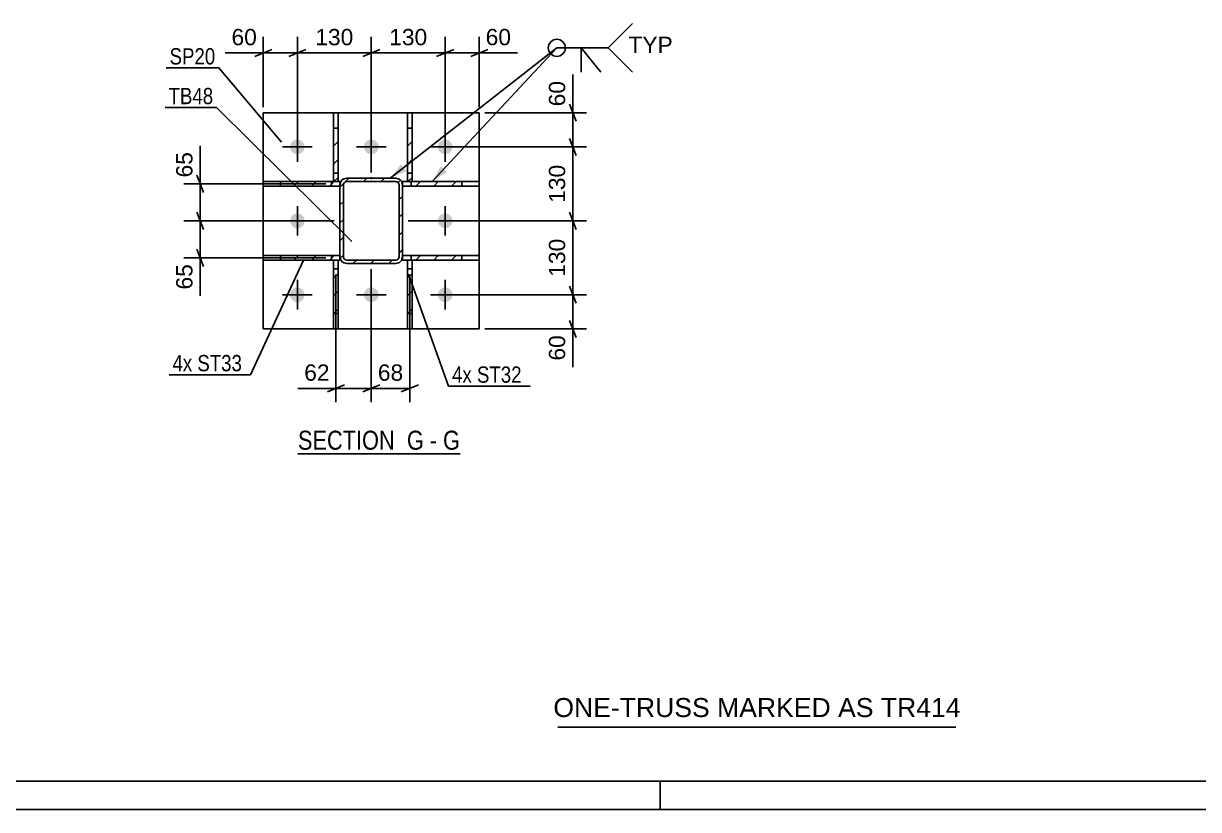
# Model space of a CAD drawing. Header units: millimetres. Extents: x 0 to 3371, y 0 to 1899.
# Drawn here: x 309 to 515.7, y 0 to 138.2 of the extents above; entities that cross this region are included whole.
import ezdxf

# ---------------------------------------------------------------- set-up
doc = ezdxf.new("R2010")
doc.units = ezdxf.units.MM
doc.linetypes.add('DXK_LINE_DOT2', pattern=[3.9198, 1.9599, -1.9599])
doc.linetypes.add('DXK_LINE_DOT3', pattern=[5.9187, 2.979, -0.9799, 0.9799, -0.9799])
doc.styles.add('Arial', font='ARIAL.TTF', dxfattribs={"height": 0.2})
doc.styles.add('Arial Narrow', font='ARIALN.TTF', dxfattribs={"height": 0.2})

# ---------------------------------------------------------------- blocks, each defined once
blk = doc.blocks.new('Unknown-203723786-1133')
at = {"color": 5, "linetype": 'Continuous'}
for p, q in [((5, 5), (836, 5)), ((421, 0), (421, 5)), ((0, 0), (841, 0))]:
    blk.add_line(p, q, dxfattribs=at)
blk = doc.blocks.new('Unknown-203723786-16 - 5064')
at = {"color": 6, "linetype": 'Continuous'}
blk.add_line((357.32, 62.5), (385.82, 62.5), dxfattribs=at)
at = {"color": 0, "linetype": 'Continuous'}
for points in [[(375.43, 63.25), (375.43, 66.75), (357.32, 66.75), (357.32, 63.25)], [(379.46, 63.25), (379.46, 66.75), (376.48, 66.75), (376.48, 63.25)], [(381.78, 63.25), (381.78, 66.75), (380.51, 66.75), (380.51, 63.25)], [(385.82, 63.25), (385.82, 66.75), (382.83, 66.75), (382.83, 63.25)]]:
    blk.add_wipeout(points, dxfattribs=at)
at = {"color": 7, "linetype": 'Continuous', "style": 'Arial Narrow'}
for s, p in [('SECTION ', (357.32, 63.25)), ('G', (376.48, 63.25)), ('G', (382.83, 63.25)), ('-', (380.51, 63.25))]:
    blk.add_text(s, height=3.34, dxfattribs=at).set_placement(p)
blk = doc.blocks.new('Part-203723786-5105 - 5064')
at = {"linetype": 'Continuous'}
h = blk.add_hatch(dxfattribs=at)
h.set_pattern_fill('', scale=0.7, style=0, pattern_type=0)
h.set_pattern_definition([(45, (376.589, 96.583), (-1.57154, 1.57154), [])])
h.paths.add_polyline_path([(377.39, 96.58), (376.59, 96.58), (376.59, 87.22), (377.39, 87.22)])
at = {"color": 7, "linetype": 'DXK_LINE_DOT2'}
for p, q in [((376.59, 87.22), (376.59, 96.58)), ((377.39, 96.58), (376.59, 96.58)), ((376.59, 95.08), (377.39, 95.08)), ((377.39, 87.22), (377.39, 96.58))]:
    blk.add_line(p, q, dxfattribs=at)
at = {"color": 2, "linetype": 'Continuous'}
for p, q in [((377.39, 96.58), (376.59, 96.58)), ((376.59, 96.58), (376.59, 87.22)), ((377.39, 87.22), (377.39, 96.58)), ((376.59, 84.49), (376.59, 87.22)), ((376.59, 87.22), (377.39, 87.22)), ((377.39, 84.49), (377.39, 87.22)), ((376.59, 84.49), (377.39, 84.49))]:
    blk.add_line(p, q, dxfattribs=at)
blk = doc.blocks.new('Part-203723786-5212 - 5064')
at = {"color": 2, "linetype": 'Continuous'}
for p, q in [((351.21, 122.49), (389.21, 122.49)), ((351.21, 122.49), (351.21, 84.49)), ((389.21, 122.49), (389.21, 84.49)), ((351.21, 84.49), (389.21, 84.49))]:
    blk.add_line(p, q, dxfattribs=at)
blk = doc.blocks.new('Part-203723786-5085 - 5064')
at = {"linetype": 'Continuous'}
h = blk.add_hatch(dxfattribs=at)
h.set_pattern_fill('', scale=0.7, style=0, pattern_type=0)
h.set_pattern_definition([(45, (375.3538, 110.6393), (-1.57154, 1.57154), [])])
h.paths.add_polyline_path([(375.61, 110.25), (375.35, 110.64), (374.96, 110.9), (374.51, 110.99), (365.91, 110.99), (365.45, 110.9), (365.06, 110.64), (364.8, 110.25), (364.71, 109.79), (364.71, 97.19), (364.8, 96.73), (365.06, 96.34), (365.45, 96.08), (365.91, 95.99), (374.51, 95.99), (374.96, 96.08), (375.35, 96.34), (375.61, 96.73), (375.71, 97.19), (375.71, 109.79)])
h.paths.add_polyline_path([(375.11, 97.19), (375.06, 96.96), (374.93, 96.77), (374.73, 96.64), (374.51, 96.59), (365.91, 96.59), (365.68, 96.64), (365.48, 96.77), (365.35, 96.96), (365.31, 97.19), (365.31, 109.79), (365.35, 110.02), (365.48, 110.22), (365.68, 110.35), (365.91, 110.39), (374.51, 110.39), (374.73, 110.35), (374.93, 110.22), (375.06, 110.02), (375.11, 109.79)])
blk.add_hatch(color=30, dxfattribs=at).paths.add_polyline_path([(370.21, 110.89, -1), (370.21, 111.09, -1)])
at = {"color": 7, "linetype": 'DXK_LINE_DOT2'}
for p, q in [((364.71, 109.79), (364.8, 110.25)), ((364.71, 97.19), (364.71, 109.79)), ((365.35, 110.02), (365.31, 109.79)), ((365.31, 97.19), (365.31, 109.79)), ((365.48, 110.22), (365.35, 110.02)), ((365.45, 110.9), (365.91, 110.99)), ((365.68, 110.35), (365.48, 110.22)), ((365.91, 110.39), (365.68, 110.35)), ((365.91, 110.99), (374.51, 110.99)), ((374.51, 110.39), (365.91, 110.39)), ((374.51, 110.99), (374.96, 110.9)), ((374.73, 110.35), (374.51, 110.39)), ((374.93, 110.22), (374.73, 110.35)), ((375.06, 110.02), (374.93, 110.22)), ((375.11, 109.79), (375.06, 110.02)), ((375.11, 97.19), (375.11, 109.79)), ((375.61, 110.25), (375.71, 109.79)), ((375.71, 97.19), (375.71, 109.79)), ((364.8, 96.73), (364.71, 97.19)), ((365.31, 97.19), (365.35, 96.96)), ((375.06, 96.96), (375.11, 97.19)), ((375.71, 97.19), (375.61, 96.73)), ((365.35, 96.96), (365.48, 96.77)), ((365.91, 95.99), (365.45, 96.08)), ((365.48, 96.77), (365.68, 96.64)), ((365.68, 96.64), (365.91, 96.59)), ((365.91, 96.59), (374.51, 96.59)), ((365.91, 95.99), (374.51, 95.99)), ((374.51, 96.59), (374.73, 96.64)), ((374.96, 96.08), (374.51, 95.99)), ((374.73, 96.64), (374.93, 96.77)), ((374.93, 96.77), (375.06, 96.96))]:
    blk.add_line(p, q, dxfattribs=at)
at = {"color": 2, "linetype": 'Continuous'}
for p, q in [((364.8, 110.25), (364.71, 109.79)), ((364.71, 97.19), (364.71, 109.79)), ((365.31, 109.79), (365.35, 110.02)), ((365.31, 97.19), (365.31, 109.79)), ((365.35, 110.02), (365.48, 110.22)), ((365.91, 110.99), (365.45, 110.9)), ((365.48, 110.22), (365.68, 110.35)), ((365.68, 110.35), (365.91, 110.39)), ((365.91, 110.99), (374.51, 110.99)), ((365.91, 110.39), (374.51, 110.39)), ((374.96, 110.9), (374.51, 110.99)), ((374.51, 110.39), (374.73, 110.35)), ((374.73, 110.35), (374.93, 110.22)), ((374.93, 110.22), (375.06, 110.02)), ((375.06, 110.02), (375.11, 109.79)), ((375.11, 97.19), (375.11, 109.79)), ((375.71, 109.79), (375.61, 110.25)), ((375.71, 97.19), (375.71, 109.79)), ((364.71, 97.19), (364.8, 96.73)), ((365.35, 96.96), (365.31, 97.19)), ((375.11, 97.19), (375.06, 96.96)), ((375.61, 96.73), (375.71, 97.19)), ((365.48, 96.77), (365.35, 96.96)), ((365.45, 96.08), (365.91, 95.99)), ((365.68, 96.64), (365.48, 96.77)), ((365.91, 96.59), (365.68, 96.64)), ((365.91, 96.59), (374.51, 96.59)), ((365.91, 95.99), (374.51, 95.99)), ((374.73, 96.64), (374.51, 96.59)), ((374.51, 95.99), (374.96, 96.08)), ((374.93, 96.77), (374.73, 96.64)), ((375.06, 96.96), (374.93, 96.77))]:
    blk.add_line(p, q, dxfattribs=at)
at = {"color": 30, "linetype": 'DXK_LINE_DOT3'}
blk.add_line((370.21, 110.99), (370.21, 110.99), dxfattribs=at)
at = {"color": 7, "linetype": 'DXK_LINE_DOT3'}
blk.add_line((370.21, 103.49), (370.21, 103.49), dxfattribs=at)
at = {"color": 30, "linetype": 'Continuous'}
blk.add_circle((370.21, 110.99), 0.1, dxfattribs=at)
at = {"color": 7, "linetype": 'DXK_LINE_DOT2'}
for centre, start, end in [((365.91, 109.79), 112.5, 157.5), ((374.51, 109.79), 22.5, 67.5), ((365.91, 97.19), 202.5, 247.5), ((374.51, 97.19), 292.5, 337.5)]:
    blk.add_arc(centre, 1.2, start, end, dxfattribs=at)
at = {"color": 2, "linetype": 'Continuous'}
for centre, start, end in [((365.91, 109.79), 112.5, 157.5), ((374.51, 109.79), 22.5, 67.5), ((365.91, 97.19), 202.5, 247.5), ((374.51, 97.19), 292.5, 337.5)]:
    blk.add_arc(centre, 1.2, start, end, dxfattribs=at)
blk = doc.blocks.new('Part-203723786-5100 - 5064')
at = {"linetype": 'Continuous'}
h = blk.add_hatch(dxfattribs=at)
h.set_pattern_fill('', scale=0.7, style=0, pattern_type=0)
h.set_pattern_definition([(45, (363.5897, 96.583), (-1.57154, 1.57154), [])])
h.paths.add_polyline_path([(364.39, 96.58), (363.59, 96.58), (363.59, 87.22), (364.39, 87.22)])
at = {"color": 7, "linetype": 'DXK_LINE_DOT2'}
for p, q in [((363.59, 87.22), (363.59, 96.58)), ((364.39, 96.58), (363.59, 96.58)), ((363.59, 95.08), (364.39, 95.08)), ((364.39, 87.22), (364.39, 96.58))]:
    blk.add_line(p, q, dxfattribs=at)
at = {"color": 2, "linetype": 'Continuous'}
for p, q in [((364.39, 96.58), (363.59, 96.58)), ((363.59, 96.58), (363.59, 87.22)), ((364.39, 87.22), (364.39, 96.58)), ((363.59, 84.49), (363.59, 87.22)), ((363.59, 87.22), (364.39, 87.22)), ((364.39, 84.49), (364.39, 87.22)), ((363.59, 84.49), (364.39, 84.49))]:
    blk.add_line(p, q, dxfattribs=at)
blk = doc.blocks.new('Part-203723786-5135 - 5064')
at = {"linetype": 'Continuous'}
h = blk.add_hatch(dxfattribs=at)
h.set_pattern_fill('', scale=0.7, style=0, pattern_type=0)
h.set_pattern_definition([(45, (354.2496, 110.3934), (-1.57154, 1.57154), [])])
h.paths.add_polyline_path([(364.71, 110.39), (354.25, 110.39), (354.25, 109.59), (364.71, 109.59)])
at = {"color": 2, "linetype": 'Continuous'}
for p, q in [((351.21, 109.59), (351.21, 110.39)), ((351.21, 110.39), (354.25, 110.39)), ((354.25, 109.59), (351.21, 109.59)), ((354.25, 110.39), (364.71, 110.39)), ((354.25, 109.59), (354.25, 110.39)), ((364.71, 109.59), (354.25, 109.59)), ((364.71, 110.39), (364.71, 109.59))]:
    blk.add_line(p, q, dxfattribs=at)
at = {"color": 7, "linetype": 'DXK_LINE_DOT2'}
for p, q in [((354.25, 110.39), (364.71, 110.39)), ((364.71, 109.59), (354.25, 109.59)), ((363.21, 109.59), (363.21, 110.39)), ((364.71, 110.39), (364.71, 109.59))]:
    blk.add_line(p, q, dxfattribs=at)
blk = doc.blocks.new('Part-203723786-5110 - 5064')
at = {"linetype": 'Continuous'}
h = blk.add_hatch(dxfattribs=at)
h.set_pattern_fill('', scale=0.7, style=0, pattern_type=0)
h.set_pattern_definition([(45, (363.59, 119.7628), (-1.57154, 1.57154), [])])
h.paths.add_polyline_path([(364.39, 119.76), (363.59, 119.76), (363.59, 110.38), (364.39, 110.38)])
at = {"color": 2, "linetype": 'Continuous'}
for p, q in [((363.59, 122.49), (364.39, 122.49)), ((363.59, 119.76), (363.59, 122.49)), ((364.39, 119.76), (364.39, 122.49)), ((363.59, 110.38), (363.59, 119.76)), ((363.59, 119.76), (364.39, 119.76)), ((364.39, 119.76), (364.39, 110.38)), ((364.39, 110.38), (363.59, 110.38))]:
    blk.add_line(p, q, dxfattribs=at)
at = {"color": 7, "linetype": 'DXK_LINE_DOT2'}
for p, q in [((363.59, 110.38), (363.59, 119.76)), ((364.39, 119.76), (364.39, 110.38)), ((363.59, 111.88), (364.39, 111.88)), ((364.39, 110.38), (363.59, 110.38))]:
    blk.add_line(p, q, dxfattribs=at)
blk = doc.blocks.new('Part-203723786-5130 - 5064')
at = {"linetype": 'Continuous'}
h = blk.add_hatch(dxfattribs=at)
h.set_pattern_fill('', scale=0.7, style=0, pattern_type=0)
h.set_pattern_definition([(45, (354.2496, 97.3934), (-1.57154, 1.57154), [])])
h.paths.add_polyline_path([(364.71, 97.39), (354.25, 97.39), (354.25, 96.59), (364.71, 96.59)])
at = {"color": 2, "linetype": 'Continuous'}
for p, q in [((354.25, 97.39), (351.21, 97.39)), ((351.21, 97.39), (351.21, 96.59)), ((354.25, 97.39), (364.71, 97.39)), ((354.25, 96.59), (354.25, 97.39)), ((364.71, 97.39), (364.71, 96.59)), ((351.21, 96.59), (354.25, 96.59)), ((364.71, 96.59), (354.25, 96.59))]:
    blk.add_line(p, q, dxfattribs=at)
at = {"color": 7, "linetype": 'DXK_LINE_DOT2'}
for p, q in [((364.71, 97.39), (354.25, 97.39)), ((363.21, 96.59), (363.21, 97.39)), ((364.71, 97.39), (364.71, 96.59)), ((364.71, 96.59), (354.25, 96.59))]:
    blk.add_line(p, q, dxfattribs=at)
blk = doc.blocks.new('Part-203723786-5115 - 5064')
at = {"linetype": 'Continuous'}
h = blk.add_hatch(dxfattribs=at)
h.set_pattern_fill('', scale=0.7, style=0, pattern_type=0)
h.set_pattern_definition([(45, (376.5895, 119.7628), (-1.57154, 1.57154), [])])
h.paths.add_polyline_path([(377.39, 119.76), (376.59, 119.76), (376.59, 110.38), (377.39, 110.38)])
at = {"color": 2, "linetype": 'Continuous'}
for p, q in [((376.59, 122.49), (377.39, 122.49)), ((376.59, 119.76), (376.59, 122.49)), ((377.39, 119.76), (377.39, 122.49)), ((376.59, 110.38), (376.59, 119.76)), ((376.59, 119.76), (377.39, 119.76)), ((377.39, 119.76), (377.39, 110.38)), ((377.39, 110.38), (376.59, 110.38))]:
    blk.add_line(p, q, dxfattribs=at)
at = {"color": 7, "linetype": 'DXK_LINE_DOT2'}
for p, q in [((376.59, 110.38), (376.59, 119.76)), ((377.39, 119.76), (377.39, 110.38)), ((376.59, 111.88), (377.39, 111.88)), ((377.39, 110.38), (376.59, 110.38))]:
    blk.add_line(p, q, dxfattribs=at)
blk = doc.blocks.new('Part-203723786-5140 - 5064')
at = {"linetype": 'Continuous'}
h = blk.add_hatch(dxfattribs=at)
h.set_pattern_fill('', scale=0.7, style=0, pattern_type=0)
h.set_pattern_definition([(45, (375.706, 97.3934), (-1.57154, 1.57154), [])])
h.paths.add_polyline_path([(386.16, 97.39), (375.71, 97.39), (375.71, 96.59), (386.16, 96.59)])
at = {"color": 7, "linetype": 'DXK_LINE_DOT2'}
for p, q in [((375.71, 96.59), (375.71, 97.39)), ((386.16, 97.39), (375.71, 97.39)), ((377.21, 96.59), (377.21, 97.39)), ((386.16, 96.59), (375.71, 96.59))]:
    blk.add_line(p, q, dxfattribs=at)
at = {"color": 2, "linetype": 'Continuous'}
for p, q in [((386.16, 97.39), (375.71, 97.39)), ((375.71, 97.39), (375.71, 96.59)), ((389.21, 97.39), (386.16, 97.39)), ((386.16, 96.59), (386.16, 97.39)), ((389.21, 96.59), (389.21, 97.39)), ((375.71, 96.59), (386.16, 96.59)), ((389.21, 96.59), (386.16, 96.59))]:
    blk.add_line(p, q, dxfattribs=at)
blk = doc.blocks.new('Part-203723786-5145 - 5064')
at = {"linetype": 'Continuous'}
h = blk.add_hatch(dxfattribs=at)
h.set_pattern_fill('', scale=0.7, style=0, pattern_type=0)
h.set_pattern_definition([(45, (375.706, 110.3934), (-1.57154, 1.57154), [])])
h.paths.add_polyline_path([(386.16, 110.39), (375.71, 110.39), (375.71, 109.59), (386.16, 109.59)])
at = {"color": 7, "linetype": 'DXK_LINE_DOT2'}
for p, q in [((375.71, 109.59), (375.71, 110.39)), ((386.16, 110.39), (375.71, 110.39)), ((386.16, 109.59), (375.71, 109.59)), ((377.21, 109.59), (377.21, 110.39))]:
    blk.add_line(p, q, dxfattribs=at)
at = {"color": 2, "linetype": 'Continuous'}
for p, q in [((386.16, 110.39), (375.71, 110.39)), ((375.71, 110.39), (375.71, 109.59)), ((375.71, 109.59), (386.16, 109.59)), ((389.21, 110.39), (386.16, 110.39)), ((386.16, 109.59), (386.16, 110.39)), ((389.21, 109.59), (386.16, 109.59)), ((389.21, 109.59), (389.21, 110.39))]:
    blk.add_line(p, q, dxfattribs=at)
blk = doc.blocks.new('Bolt-203723786-5184 - 5064')
at = {"linetype": 'Continuous'}
for points in [[(358.51, 116.49, -1), (355.91, 116.49, -1)], [(371.51, 116.49, -1), (368.91, 116.49, -1)], [(384.51, 116.49, -1), (381.91, 116.49, -1)], [(358.51, 103.49, -1), (355.91, 103.49, -1)], [(384.51, 103.49, -1), (381.91, 103.49, -1)], [(358.51, 90.49, -1), (355.91, 90.49, -1)], [(371.51, 90.49, -1), (368.91, 90.49, -1)], [(384.51, 90.49, -1), (381.91, 90.49, -1)]]:
    blk.add_hatch(color=1, dxfattribs=at).paths.add_polyline_path(points)
at = {"color": 1, "linetype": 'Continuous'}
for p, q in [((357.21, 119.09), (357.21, 113.89)), ((370.21, 119.09), (370.21, 113.89)), ((383.21, 119.09), (383.21, 113.89)), ((354.61, 116.49), (359.81, 116.49)), ((367.61, 116.49), (372.81, 116.49)), ((380.61, 116.49), (385.81, 116.49)), ((357.21, 106.09), (357.21, 100.89)), ((383.21, 106.09), (383.21, 100.89)), ((354.61, 103.49), (359.81, 103.49)), ((380.61, 103.49), (385.81, 103.49)), ((357.21, 93.09), (357.21, 87.89)), ((370.21, 93.09), (370.21, 87.89)), ((383.21, 93.09), (383.21, 87.89)), ((354.61, 90.49), (359.81, 90.49)), ((367.61, 90.49), (372.81, 90.49)), ((380.61, 90.49), (385.81, 90.49))]:
    blk.add_line(p, q, dxfattribs=at)
blk = doc.blocks.new('StraightDimension-203723786-5345 - 5064')
at = {"color": 7, "linetype": 'Continuous'}
for p, q in [((405.06, 91.99), (406.26, 88.99)), ((384.21, 90.49), (408.06, 90.49)), ((405.66, 84.49), (405.66, 90.49)), ((406.26, 82.99), (405.06, 85.99)), ((390.21, 84.49), (408.06, 84.49))]:
    blk.add_line(p, q, dxfattribs=at)
at = {"color": 0}
blk.add_wipeout([(404.91, 83.97), (400.71, 83.97), (400.71, 78.32), (404.91, 78.32)], dxfattribs=at)
at = {"color": 7, "linetype": 'Continuous'}
blk.add_line((405.66, 84.49), (405.66, 77.79), dxfattribs=at)
blk.add_line((405.66, 84.49), (405.66, 77.79), dxfattribs=at)
at = {"color": 3, "style": 'Arial'}
blk.add_text('60', height=2.865, rotation=90.0002, dxfattribs=at).set_placement((404.31, 78.92))
blk = doc.blocks.new('StraightDimension-203723786-5392 - 5064')
at = {"color": 7, "linetype": 'Continuous'}
for p, q in [((370.21, 94.99), (370.21, 71.63)), ((376.99, 94.08), (376.99, 71.63)), ((368.71, 73.43), (371.71, 74.63)), ((378.49, 74.63), (375.49, 73.43)), ((370.21, 74.03), (376.99, 74.03))]:
    blk.add_line(p, q, dxfattribs=at)
at = {"color": 0}
blk.add_wipeout([(376.42, 74.78), (376.42, 78.98), (370.77, 78.98), (370.77, 74.78)], dxfattribs=at)
at = {"color": 3, "style": 'Arial'}
blk.add_text('68', height=2.865, dxfattribs=at).set_placement((371.37, 75.38))
blk = doc.blocks.new('StraightDimension-203723786-5298 - 5064')
at = {"color": 7, "linetype": 'Continuous'}
for p, q in [((370.21, 111.99), (370.21, 135.86)), ((383.21, 117.49), (383.21, 135.86)), ((371.71, 133.61), (368.71, 132.41)), ((370.21, 133.01), (383.21, 133.01)), ((381.71, 132.41), (384.71, 133.61))]:
    blk.add_line(p, q, dxfattribs=at)
at = {"color": 0}
blk.add_wipeout([(380.64, 133.76), (380.64, 137.96), (372.77, 137.96), (372.77, 133.76)], dxfattribs=at)
at = {"color": 3, "style": 'Arial'}
blk.add_text('130', height=2.865, dxfattribs=at).set_placement((373.37, 134.36))
blk = doc.blocks.new('StraightDimension-203723786-5375 - 5064')
at = {"color": 7, "linetype": 'Continuous'}
for p, q in [((406.26, 114.99), (405.06, 117.99)), ((384.21, 116.49), (408.06, 116.49)), ((405.66, 103.49), (405.66, 116.49)), ((376.71, 103.49), (408.06, 103.49)), ((405.06, 104.99), (406.26, 101.99))]:
    blk.add_line(p, q, dxfattribs=at)
at = {"color": 0}
blk.add_wipeout([(404.91, 113.93), (400.71, 113.93), (400.71, 106.06), (404.91, 106.06)], dxfattribs=at)
at = {"color": 3, "style": 'Arial'}
blk.add_text('130', height=2.865, rotation=90.0002, dxfattribs=at).set_placement((404.31, 106.66))
blk = doc.blocks.new('StraightDimension-203723786-5311 - 5064')
at = {"color": 7, "linetype": 'Continuous'}
for p, q in [((383.21, 117.49), (383.21, 135.86)), ((389.21, 123.49), (389.21, 135.86)), ((381.71, 132.41), (384.71, 133.61)), ((383.21, 133.01), (389.21, 133.01)), ((390.71, 133.61), (387.71, 132.41))]:
    blk.add_line(p, q, dxfattribs=at)
at = {"color": 0}
blk.add_wipeout([(395.38, 133.76), (395.38, 137.96), (389.73, 137.96), (389.73, 133.76)], dxfattribs=at)
at = {"color": 7, "linetype": 'Continuous'}
blk.add_line((389.21, 133.01), (395.9, 133.01), dxfattribs=at)
blk.add_line((389.21, 133.01), (395.9, 133.01), dxfattribs=at)
at = {"color": 3, "style": 'Arial'}
blk.add_text('60', height=2.865, dxfattribs=at).set_placement((390.33, 134.36))
blk = doc.blocks.new('StraightDimension-203723786-5321 - 5064')
at = {"color": 7, "linetype": 'Continuous'}
for p, q in [((351.21, 123.49), (351.21, 135.86)), ((357.21, 117.49), (357.21, 135.86)), ((349.71, 132.41), (352.71, 133.61)), ((351.21, 133.01), (357.21, 133.01)), ((358.71, 133.61), (355.71, 132.41))]:
    blk.add_line(p, q, dxfattribs=at)
at = {"color": 0}
blk.add_wipeout([(350.68, 133.76), (350.68, 137.96), (345.03, 137.96), (345.03, 133.76)], dxfattribs=at)
at = {"color": 7, "linetype": 'Continuous'}
blk.add_line((351.21, 133.01), (344.51, 133.01), dxfattribs=at)
blk.add_line((351.21, 133.01), (344.51, 133.01), dxfattribs=at)
at = {"color": 3, "style": 'Arial'}
blk.add_text('60', height=2.865, dxfattribs=at).set_placement((345.63, 134.36))
blk = doc.blocks.new('StraightDimension-203723786-5331 - 5064')
at = {"color": 7, "linetype": 'Continuous'}
for p, q in [((357.21, 117.49), (357.21, 135.86)), ((370.21, 111.99), (370.21, 135.86)), ((358.71, 133.61), (355.71, 132.41)), ((357.21, 133.01), (370.21, 133.01)), ((368.71, 132.41), (371.71, 133.61))]:
    blk.add_line(p, q, dxfattribs=at)
at = {"color": 0}
blk.add_wipeout([(367.64, 133.76), (367.64, 137.96), (359.77, 137.96), (359.77, 133.76)], dxfattribs=at)
at = {"color": 3, "style": 'Arial'}
blk.add_text('130', height=2.865, dxfattribs=at).set_placement((360.37, 134.36))
blk = doc.blocks.new('StraightDimension-203723786-5355 - 5064')
at = {"color": 7, "linetype": 'Continuous'}
for p, q in [((376.71, 103.49), (408.06, 103.49)), ((406.26, 101.99), (405.06, 104.99)), ((405.66, 90.49), (405.66, 103.49)), ((405.06, 91.99), (406.26, 88.99)), ((384.21, 90.49), (408.06, 90.49))]:
    blk.add_line(p, q, dxfattribs=at)
at = {"color": 0}
blk.add_wipeout([(404.91, 100.93), (400.71, 100.93), (400.71, 93.06), (404.91, 93.06)], dxfattribs=at)
at = {"color": 3, "style": 'Arial'}
blk.add_text('130', height=2.865, rotation=90.0002, dxfattribs=at).set_placement((404.31, 93.66))
blk = doc.blocks.new('StraightDimension-203723786-5365 - 5064')
at = {"color": 7, "linetype": 'Continuous'}
for p, q in [((390.21, 122.49), (408.06, 122.49)), ((405.06, 123.99), (406.26, 120.99)), ((405.66, 116.49), (405.66, 122.49)), ((406.26, 114.99), (405.06, 117.99)), ((384.21, 116.49), (408.06, 116.49))]:
    blk.add_line(p, q, dxfattribs=at)
at = {"color": 0}
blk.add_wipeout([(404.91, 128.66), (400.71, 128.66), (400.71, 123.02), (404.91, 123.02)], dxfattribs=at)
at = {"color": 7, "linetype": 'Continuous'}
blk.add_line((405.66, 122.49), (405.66, 129.19), dxfattribs=at)
blk.add_line((405.66, 122.49), (405.66, 129.19), dxfattribs=at)
at = {"color": 3, "style": 'Arial'}
blk.add_text('60', height=2.865, rotation=90.0002, dxfattribs=at).set_placement((404.31, 123.62))
blk = doc.blocks.new('StraightDimension-203723786-5386 - 5064')
at = {"color": 7, "linetype": 'Continuous'}
for p, q in [((363.99, 94.08), (363.99, 71.63)), ((370.21, 94.99), (370.21, 71.63)), ((362.49, 73.43), (365.49, 74.63)), ((371.71, 74.63), (368.71, 73.43)), ((363.99, 74.03), (370.21, 74.03))]:
    blk.add_line(p, q, dxfattribs=at)
at = {"color": 0}
blk.add_wipeout([(363.46, 74.78), (363.46, 78.98), (357.82, 78.98), (357.82, 74.78)], dxfattribs=at)
at = {"color": 7, "linetype": 'Continuous'}
blk.add_line((363.99, 74.03), (357.29, 74.03), dxfattribs=at)
blk.add_line((363.99, 74.03), (357.29, 74.03), dxfattribs=at)
at = {"color": 3, "style": 'Arial'}
blk.add_text('62', height=2.865, dxfattribs=at).set_placement((358.42, 75.38))
blk = doc.blocks.new('StraightDimension-203723786-5398 - 5064')
at = {"color": 7, "linetype": 'Continuous'}
for p, q in [((362.21, 109.99), (337.26, 109.99)), ((339.51, 111.49), (340.71, 108.49)), ((340.11, 103.49), (340.11, 109.99)), ((363.71, 103.49), (337.26, 103.49)), ((340.71, 101.99), (339.51, 104.99))]:
    blk.add_line(p, q, dxfattribs=at)
at = {"color": 0}
blk.add_wipeout([(339.36, 116.17), (335.16, 116.17), (335.16, 110.52), (339.36, 110.52)], dxfattribs=at)
at = {"color": 7, "linetype": 'Continuous'}
blk.add_line((340.11, 109.99), (340.11, 116.69), dxfattribs=at)
blk.add_line((340.11, 109.99), (340.11, 116.69), dxfattribs=at)
at = {"color": 3, "style": 'Arial'}
blk.add_text('65', height=2.865, rotation=90.0002, dxfattribs=at).set_placement((338.76, 111.12))
blk = doc.blocks.new('StraightDimension-203723786-5405 - 5064')
at = {"color": 7, "linetype": 'Continuous'}
for p, q in [((363.71, 103.49), (337.26, 103.49)), ((339.51, 104.99), (340.71, 101.99)), ((340.11, 96.99), (340.11, 103.49)), ((340.71, 95.49), (339.51, 98.49)), ((362.21, 96.99), (337.26, 96.99))]:
    blk.add_line(p, q, dxfattribs=at)
at = {"color": 0}
blk.add_wipeout([(339.36, 96.47), (335.16, 96.47), (335.16, 90.82), (339.36, 90.82)], dxfattribs=at)
at = {"color": 7, "linetype": 'Continuous'}
blk.add_line((340.11, 96.99), (340.11, 90.3), dxfattribs=at)
blk.add_line((340.11, 96.99), (340.11, 90.3), dxfattribs=at)
at = {"color": 3, "style": 'Arial'}
blk.add_text('65', height=2.865, rotation=90.0002, dxfattribs=at).set_placement((338.76, 91.42))
blk = doc.blocks.new('Unknown-203723786-10513')
at = {"color": 7, "linetype": 'Continuous'}
blk.add_line((403, 14.5), (473, 14.5), dxfattribs=at)
at = {"color": 7, "style": 'Arial'}
blk.add_text('ONE-TRUSS MARKED AS TR414', height=3.3428, dxfattribs=at).set_placement((402.24, 16.25))
blk = doc.blocks.new('WeldMark-203723786-5411 - 5064')
at = {"linetype": 'Continuous'}
for points in [[(376.36, 112.25), (373.53, 110.99), (375.44, 113.43)], [(383.53, 112.08), (380.93, 110.39), (382.43, 113.1)]]:
    blk.add_hatch(color=30, dxfattribs=at).paths.add_polyline_path(points)
at = {"color": 30, "linetype": 'Continuous'}
for p, q in [((373.53, 110.99), (402.85, 133.9)), ((380.93, 110.39), (402.85, 133.9)), ((402.85, 133.9), (411.85, 133.9))]:
    blk.add_line(p, q, dxfattribs=at)
at = {"color": 3, "linetype": 'Continuous'}
for q in [(410.56, 129.61), (407.13, 129.61)]:
    blk.add_line((407.13, 133.9), q, dxfattribs=at)
for start, end in [(90, 270), (270, 90)]:
    blk.add_arc((402.85, 133.9), 1.5, start, end, dxfattribs=at)
at = {"color": 0, "linetype": 'Continuous'}
blk.add_wipeout([(423.22, 133), (423.22, 136), (415.45, 136), (415.45, 133)], dxfattribs=at)
blk.add_wipeout([(423.22, 133), (423.22, 136), (415.45, 136), (415.45, 133)], dxfattribs=at)
at = {"color": 3, "linetype": 'Continuous'}
for q in [(416.13, 138.18), (416.13, 129.61)]:
    blk.add_line((411.85, 133.9), q, dxfattribs=at)
at = {"color": 3, "linetype": 'Continuous', "style": 'Arial'}
blk.add_text('TYP', height=2.865, dxfattribs=at).set_placement((415.45, 133))
blk = doc.blocks.new('Mark-203723786-5081 - 5064')
at = {"color": 0}
blk.add_wipeout([(342.42, 124), (342.42, 127), (334.56, 127), (334.56, 124)], dxfattribs=at)
blk.add_wipeout([(342.42, 124), (342.42, 127), (334.56, 127), (334.56, 124)], dxfattribs=at)
at = {"color": 30, "linetype": 'Continuous'}
for p in [(333.96, 123.4), (366.78, 99.86)]:
    blk.add_line(p, (343.02, 123.4), dxfattribs=at)
at = {"color": 3, "style": 'Arial Narrow'}
blk.add_text('TB48', height=2.863, dxfattribs=at).set_placement((334.56, 124))
blk = doc.blocks.new('Mark-203723786-5208 - 5064')
at = {"color": 0}
blk.add_wipeout([(342.78, 130.98), (342.78, 133.98), (334.74, 133.98), (334.74, 130.98)], dxfattribs=at)
blk.add_wipeout([(342.78, 130.98), (342.78, 133.98), (334.74, 133.98), (334.74, 130.98)], dxfattribs=at)
at = {"color": 30, "linetype": 'Continuous'}
for p in [(334.14, 130.38), (354.44, 117.31)]:
    blk.add_line(p, (343.38, 130.38), dxfattribs=at)
at = {"color": 3, "style": 'Arial Narrow'}
blk.add_text('SP20', height=2.863, dxfattribs=at).set_placement((334.74, 130.98))
blk = doc.blocks.new('MarkSet-203723786-5468 - 5064')
at = {"color": 30, "linetype": 'Continuous'}
blk.add_line((358.32, 96.59), (348.98, 76.44), dxfattribs=at)
at = {"color": 0}
blk.add_wipeout([(338.72, 77.04), (338.72, 80.04), (335.25, 80.04), (335.25, 77.04)], dxfattribs=at)
blk.add_wipeout([(338.72, 77.04), (338.72, 80.04), (335.25, 80.04), (335.25, 77.04)], dxfattribs=at)
blk.add_wipeout([(347.48, 77.04), (347.48, 80.04), (339.62, 80.04), (339.62, 77.04)], dxfattribs=at)
blk.add_wipeout([(347.48, 77.04), (347.48, 80.04), (339.62, 80.04), (339.62, 77.04)], dxfattribs=at)
at = {"color": 30, "linetype": 'Continuous'}
blk.add_line((334.65, 76.44), (348.98, 76.44), dxfattribs=at)
at = {"color": 3, "style": 'Arial Narrow'}
for s, p in [('4x', (335.25, 77.04)), ('ST33', (339.62, 77.04))]:
    blk.add_text(s, height=2.863, dxfattribs=at).set_placement(p)
blk = doc.blocks.new('MarkSet-203723786-5498 - 5064')
at = {"color": 0}
blk.add_wipeout([(387.9, 75.03), (387.9, 78.03), (384.42, 78.03), (384.42, 75.03)], dxfattribs=at)
blk.add_wipeout([(387.9, 75.03), (387.9, 78.03), (384.42, 78.03), (384.42, 75.03)], dxfattribs=at)
at = {"color": 30, "linetype": 'Continuous'}
blk.add_line((376.78, 94.14), (383.82, 74.43), dxfattribs=at)
at = {"color": 0}
blk.add_wipeout([(396.65, 75.03), (396.65, 78.03), (388.8, 78.03), (388.8, 75.03)], dxfattribs=at)
blk.add_wipeout([(396.65, 75.03), (396.65, 78.03), (388.8, 78.03), (388.8, 75.03)], dxfattribs=at)
at = {"color": 30, "linetype": 'Continuous'}
blk.add_line((383.82, 74.43), (398.15, 74.43), dxfattribs=at)
at = {"color": 3, "style": 'Arial Narrow'}
for s, p in [('4x', (384.42, 75.03)), ('ST32', (388.8, 75.03))]:
    blk.add_text(s, height=2.863, dxfattribs=at).set_placement(p)

msp = doc.modelspace()

# ---------------------------------------------------------------- block references
for name in ['Unknown-203723786-1133', 'Part-203723786-5212 - 5064', 'Part-203723786-5110 - 5064', 'Part-203723786-5115 - 5064', 'Bolt-203723786-5184 - 5064', 'Part-203723786-5135 - 5064', 'Part-203723786-5085 - 5064', 'Part-203723786-5145 - 5064', 'Part-203723786-5130 - 5064', 'Part-203723786-5140 - 5064', 'Part-203723786-5100 - 5064', 'Part-203723786-5105 - 5064', 'Unknown-203723786-10513']:
    msp.add_blockref(name, (0, 0))

# ---------------------------------------------------------------- next in the draw order: block references
for name in ['StraightDimension-203723786-5321 - 5064', 'StraightDimension-203723786-5298 - 5064', 'StraightDimension-203723786-5392 - 5064', 'StraightDimension-203723786-5345 - 5064', 'Unknown-203723786-16 - 5064']:
    msp.add_blockref(name, (0, 0))

# ---------------------------------------------------------------- next in the draw order: block references
for name in ['StraightDimension-203723786-5331 - 5064', 'StraightDimension-203723786-5375 - 5064', 'StraightDimension-203723786-5386 - 5064']:
    msp.add_blockref(name, (0, 0))

# ---------------------------------------------------------------- next in the draw order: block references
for name in ['StraightDimension-203723786-5311 - 5064', 'StraightDimension-203723786-5398 - 5064', 'StraightDimension-203723786-5355 - 5064']:
    msp.add_blockref(name, (0, 0))

# ---------------------------------------------------------------- next in the draw order: block references
for name in ['StraightDimension-203723786-5365 - 5064', 'StraightDimension-203723786-5405 - 5064', 'MarkSet-203723786-5498 - 5064']:
    msp.add_blockref(name, (0, 0))

# ---------------------------------------------------------------- next in the draw order: block references
for name in ['WeldMark-203723786-5411 - 5064', 'Mark-203723786-5081 - 5064', 'MarkSet-203723786-5468 - 5064']:
    msp.add_blockref(name, (0, 0))

# ---------------------------------------------------------------- next in the draw order: block references
msp.add_blockref('Mark-203723786-5208 - 5064', (0, 0))

doc.saveas('drawing.dxf')
